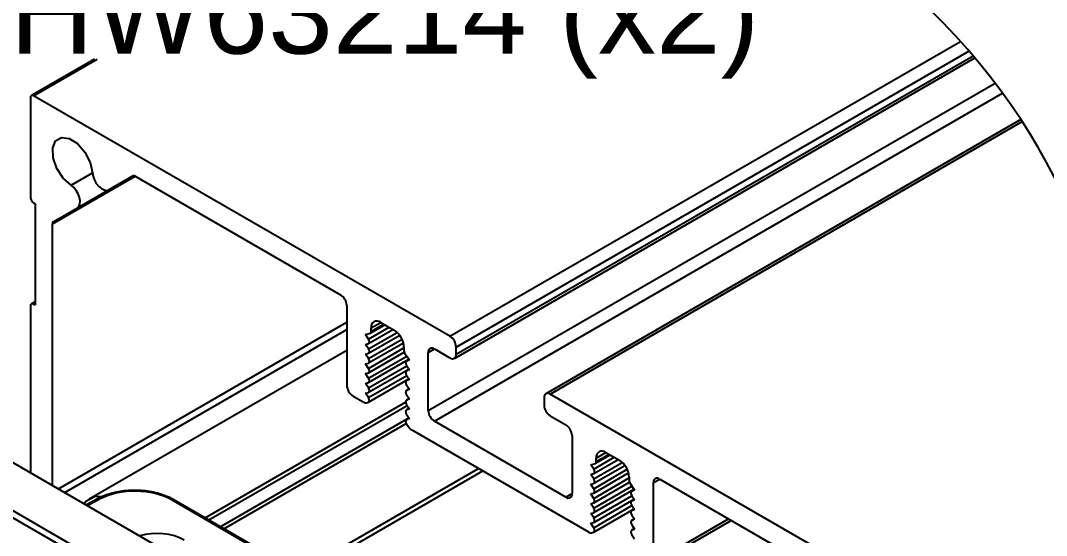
# Model space of a CAD drawing. Extents: x 0 to 11.8, y -8.7 to 0.
# Drawn here: x 1.847 to 4.164, y -2.94 to -1.778 of the extents above; entities that cross this region are included whole.
import ezdxf
from ezdxf import colors
from ezdxf.entities.mleader import LeaderData, LeaderLine
from ezdxf.math import Vec2, Vec3

# ---------------------------------------------------------------- set-up
doc = ezdxf.new("R2010")
doc.units = 0
doc.header["$LTSCALE"] = 0.5
doc.header["$MEASUREMENT"] = 0
for name, color, linetype in [('Dimension', 10, 'CONTINUOUS'), ('End Cap', 92, 'CONTINUOUS'), ('FAB DWG', 221, 'CONTINUOUS'), ('Housing', 150, 'CONTINUOUS')]:
    doc.layers.add(name, color=color, linetype=linetype)
doc.styles.get("Standard").update_dxf_attribs({"font": 'arial.ttf'})

msp = doc.modelspace()

# ---------------------------------------------------------------- linework, layer by layer
at = {"layer": 'Dimension', "transparency": 16777216}
msp.add_open_spline([(4.4666, -4.1914), (4.3531, -3.8826), (4.3608, -2.8291), (4.3684, -1.7757), (3.0228, -1.2035)], degree=3, knots=[0.559046, 0.559046, 0.559046, 0.559046, 1, 2, 2, 2, 2], dxfattribs=at)
at = {"layer": 'End Cap', "transparency": 16777216}
for p, q in [((1.1362, -2.3753), (3.2434, -3.5918)), ((1.0454, -2.4315), (3.1493, -3.6461)), ((3.1424, -3.6583), (1.0384, -2.4437)), ((2.0224, -2.8572), (1.9958, -2.8715)), ((2.0273, -2.8578), (1.9987, -2.8732)), ((2.8843, -3.2619), (2.1885, -2.8602)), ((2.8892, -3.2615), (2.1934, -2.8598))]:
    msp.add_line(p, q, dxfattribs=at)
for centre, radius, start, end in [((2.0244, -2.8617), 0.00494, 53.6019, 112.9652), ((2.1913, -2.8643), 0.00495, 65.3602, 124.6041)]:
    msp.add_arc(centre, radius, start, end, dxfattribs=at)
for centre, major_axis, end_param in [((2.1072, -2.9055), (0.115, -0.0017), 2.347167), ((2.1565, -2.9842), (0.085, -0.0013), 2.067925)]:
    msp.add_ellipse(centre, major_axis=major_axis, ratio=0.567125, start_param=0.793824, end_param=end_param, dxfattribs=at)
msp.add_open_spline([(2.1934, -2.8598), (2.1908, -2.8584), (2.1835, -2.8543), (2.1699, -2.8488), (2.1525, -2.8436), (2.1339, -2.8402), (2.1148, -2.8384), (2.0955, -2.8384), (2.0765, -2.8401), (2.0581, -2.8436), (2.0412, -2.8486), (2.0296, -2.8535), (2.0237, -2.8565), (2.0224, -2.8572)], degree=3, knots=[0, 0, 0, 0, 0.054601, 0.157546, 0.260293, 0.362807, 0.465157, 0.567453, 0.66981, 0.772324, 0.875129, 0.97292, 1, 1, 1, 1], dxfattribs=at)
at = {"layer": 'Housing', "transparency": 16777216}
for p, q in [((2.8169, -2.4905), (3.97, -1.8248)), ((2.831, -2.515), (3.9891, -1.8465)), ((2.0142, -1.8649), (1.8717, -1.9472)), ((1.8767, -1.9477), (2.02, -1.8649)), ((2.8269, -2.5405), (4.0023, -1.8619)), ((2.831, -2.5313), (3.9984, -1.8574)), ((2.7678, -2.6581), (4.0481, -1.919)), ((2.782, -2.6826), (4.0652, -1.9419)), ((1.8696, -1.9518), (1.8696, -2.1771)), ((2.8169, -2.4905), (1.8767, -1.9477)), ((4.1063, -2.0011), (3.0336, -2.6204)), ((3.0436, -2.6214), (4.1095, -2.006)), ((1.919, -2.2368), (2.1058, -2.129)), ((1.9211, -2.2322), (2.1012, -2.1283)), ((1.9611, -2.1498), (2.0095, -2.1219)), ((1.9751, -2.2011), (2.1011, -2.1283)), ((2.0468, -2.1596), (2.101, -2.1284)), ((2.0468, -2.1596), (2.1008, -2.1285)), ((2.1058, -2.129), (2.5698, -2.3969)), ((1.8767, -2.1894), (1.8802, -2.1914)), ((1.8802, -2.1914), (1.8802, -2.4201)), ((1.9211, -2.2322), (1.9751, -2.2011)), ((1.919, -2.8272), (1.919, -2.2368)), ((1.8696, -2.4221), (1.8696, -2.7987)), ((1.8802, -2.4126), (1.8717, -2.4175)), ((1.8767, -2.418), (1.8802, -2.416)), ((1.8802, -2.4201), (1.8767, -2.418)), ((2.584, -2.4214), (2.584, -2.601)), ((1.9327, -2.8351), (2.584, -2.4591)), ((1.9468, -2.8433), (2.584, -2.4755)), ((2.633, -2.497), (2.6796, -2.4701)), ((2.6333, -2.5068), (2.6882, -2.4751)), ((2.6371, -2.4837), (2.6701, -2.4646)), ((2.6387, -2.4718), (2.6607, -2.4592)), ((2.6387, -2.48), (2.6677, -2.4632)), ((2.6387, -2.48), (2.6387, -2.4718)), ((2.6607, -2.4592), (2.6912, -2.4768)), ((2.6264, -2.4869), (2.6365, -2.4839)), ((2.633, -2.497), (2.6264, -2.4869)), ((2.633, -2.519), (2.6977, -2.4817)), ((2.633, -2.5411), (2.7088, -2.4973)), ((2.6333, -2.5288), (2.7035, -2.4883)), ((2.584, -2.5224), (2.0021, -2.8583)), ((2.6264, -2.5089), (2.6327, -2.5071)), ((2.633, -2.519), (2.6264, -2.5089)), ((2.633, -2.5631), (2.7131, -2.5168)), ((2.6333, -2.5509), (2.7118, -2.5056)), ((2.7131, -2.5147), (2.7131, -2.5229)), ((2.7678, -2.5275), (2.782, -2.5193)), ((2.782, -2.5193), (2.8169, -2.5395)), ((2.831, -2.5313), (2.831, -2.515)), ((2.6264, -2.5309), (2.6327, -2.5291)), ((2.633, -2.5411), (2.6264, -2.5309)), ((2.633, -2.5852), (2.7194, -2.5353)), ((2.6333, -2.5729), (2.7138, -2.5265)), ((2.6333, -2.595), (2.7243, -2.5424)), ((2.7153, -2.5294), (2.7254, -2.544)), ((2.7248, -2.5431), (2.7185, -2.5467)), ((2.7189, -2.5466), (2.7248, -2.5431)), ((2.7254, -2.544), (2.7189, -2.5466)), ((2.7678, -2.6581), (2.7678, -2.5275)), ((2.6264, -2.553), (2.6327, -2.5511)), ((2.633, -2.5631), (2.6264, -2.553)), ((2.633, -2.6072), (2.7194, -2.5573)), ((2.6333, -2.617), (2.7243, -2.5645)), ((2.7248, -2.5652), (2.7185, -2.5688)), ((2.7189, -2.5686), (2.7248, -2.5652)), ((2.7254, -2.566), (2.7189, -2.5686)), ((2.7191, -2.5569), (2.7254, -2.566)), ((2.6264, -2.575), (2.6327, -2.5732)), ((2.633, -2.5852), (2.6264, -2.575)), ((2.6264, -2.5971), (2.6327, -2.5952)), ((2.633, -2.6292), (2.7194, -2.5794)), ((2.6333, -2.6391), (2.7243, -2.5865)), ((2.7248, -2.5872), (2.7185, -2.5908)), ((2.7189, -2.5907), (2.7248, -2.5872)), ((2.7254, -2.5881), (2.7189, -2.5907)), ((2.7191, -2.579), (2.7254, -2.5881)), ((2.633, -2.6072), (2.6264, -2.5971)), ((2.6264, -2.6191), (2.6327, -2.6173)), ((2.7248, -2.6093), (2.7185, -2.6129)), ((2.7189, -2.6127), (2.7248, -2.6093)), ((2.7254, -2.6101), (2.7189, -2.6127)), ((2.7191, -2.601), (2.7254, -2.6101)), ((2.2641, -2.9006), (2.7169, -2.6392)), ((2.5981, -2.6255), (2.6213, -2.6388)), ((2.633, -2.6292), (2.6264, -2.6191)), ((2.6304, -2.6403), (2.633, -2.6393)), ((2.7248, -2.6313), (2.7185, -2.6349)), ((2.7189, -2.6348), (2.7248, -2.6313)), ((2.7254, -2.6322), (2.7189, -2.6348)), ((2.7191, -2.6231), (2.7254, -2.6322)), ((3.0295, -2.6295), (3.0295, -2.6459)), ((3.9838, -3.1641), (3.0436, -2.6214)), ((2.2723, -2.9053), (2.7202, -2.6467)), ((2.7248, -2.6533), (2.7185, -2.657)), ((2.7189, -2.6568), (2.7248, -2.6534)), ((2.7254, -2.6542), (2.7189, -2.6568)), ((2.7191, -2.6451), (2.7254, -2.6542)), ((2.7245, -2.675), (2.299, -2.9207)), ((2.3064, -2.925), (2.718, -2.6873)), ((2.7248, -2.6754), (2.7185, -2.679)), ((2.7189, -2.6788), (2.7248, -2.6754)), ((2.7254, -2.6763), (2.7189, -2.6788)), ((2.7191, -2.6672), (2.7254, -2.6763)), ((3.0785, -2.8538), (2.782, -2.6826)), ((3.0436, -2.6704), (3.0785, -2.6905)), ((2.7189, -2.6889), (2.7215, -2.6929)), ((2.7306, -2.7019), (3.1299, -2.9325)), ((3.0927, -2.715), (3.0927, -2.8457)), ((3.1474, -2.7655), (3.1693, -2.7528)), ((3.1474, -2.7736), (3.1764, -2.7569)), ((3.1693, -2.7528), (3.1998, -2.7704)), ((3.1351, -2.7805), (3.1452, -2.7776)), ((3.1416, -2.7906), (3.1351, -2.7805)), ((3.1416, -2.7906), (3.1882, -2.7637)), ((3.1416, -2.8127), (3.2063, -2.7753)), ((3.142, -2.8005), (3.1969, -2.7687)), ((3.1457, -2.7773), (3.1788, -2.7583)), ((3.1474, -2.7736), (3.1474, -2.7655)), ((2.4761, -3.023), (2.8814, -2.789)), ((2.4858, -3.0286), (2.8911, -2.7946)), ((3.1351, -2.8026), (3.1414, -2.8007)), ((3.1416, -2.8127), (3.1351, -2.8026)), ((3.1416, -2.8347), (3.2175, -2.7909)), ((3.142, -2.8225), (3.2122, -2.782)), ((3.142, -2.8445), (3.2205, -2.7992)), ((3.1351, -2.8246), (3.1414, -2.8228)), ((3.1416, -2.8347), (3.1351, -2.8246)), ((3.1416, -2.8568), (3.2218, -2.8105)), ((3.142, -2.8666), (3.2225, -2.8201)), ((3.2218, -2.8084), (3.2218, -2.8166)), ((3.224, -2.8231), (3.2341, -2.8377)), ((3.2765, -2.8211), (3.2907, -2.813)), ((3.2765, -3.0008), (3.2765, -2.8211)), ((3.2907, -2.813), (3.7547, -3.0809)), ((3.0785, -2.8538), (3.0927, -2.8457)), ((3.1351, -2.8466), (3.1414, -2.8448)), ((3.1416, -2.8568), (3.1351, -2.8466)), ((3.1416, -2.8788), (3.228, -2.8289)), ((3.142, -2.8886), (3.233, -2.8361)), ((3.2335, -2.8368), (3.2272, -2.8404)), ((3.2275, -2.8402), (3.2335, -2.8368)), ((3.2341, -2.8377), (3.2275, -2.8402)), ((3.1351, -2.8687), (3.1414, -2.8668)), ((3.1416, -2.8788), (3.1351, -2.8687)), ((3.1416, -2.9009), (3.228, -2.851)), ((3.1416, -2.9229), (3.228, -2.873)), ((3.142, -2.9107), (3.233, -2.8581)), ((3.2335, -2.8588), (3.2272, -2.8624)), ((3.2275, -2.8623), (3.2335, -2.8588)), ((3.2341, -2.8597), (3.2275, -2.8623)), ((3.2278, -2.8506), (3.2341, -2.8597)), ((3.2278, -2.8726), (3.2341, -2.8817)), ((3.1351, -2.8907), (3.1414, -2.8889)), ((3.1416, -2.9009), (3.1351, -2.8907)), ((3.142, -2.9327), (3.233, -2.8802)), ((3.2335, -2.8809), (3.2272, -2.8845)), ((3.2275, -2.8843), (3.2335, -2.8809)), ((3.2341, -2.8817), (3.2275, -2.8843)), ((3.2278, -2.8947), (3.2341, -2.9038)), ((3.1351, -2.9128), (3.1414, -2.9109)), ((3.1416, -2.9229), (3.1351, -2.9128)), ((3.2335, -2.9029), (3.2272, -2.9065)), ((3.2275, -2.9064), (3.2335, -2.9029)), ((3.2341, -2.9038), (3.2275, -2.9064)), ((3.2278, -2.9167), (3.2341, -2.9258)), ((3.2724, -3.0099), (3.4521, -2.9062)), ((3.2765, -3.0008), (3.4462, -2.9028)), ((3.139, -2.9339), (3.1416, -2.9329)), ((3.2335, -2.9249), (3.2272, -2.9286)), ((3.2275, -2.9284), (3.2335, -2.925)), ((3.2341, -2.9258), (3.2275, -2.9284)), ((3.2278, -2.9388), (3.2341, -2.9479))]:
    msp.add_line(p, q, dxfattribs=at)
at = {"layer": 'Housing', "transparency": 16777216, "flags": 128}
for points in [[(1.9611, -2.1498), (1.9432, -2.1336), (1.9288, -2.1115), (1.9205, -2.0874), (1.9197, -2.0653), (1.9264, -2.0491), (1.9396, -2.0415), (1.957, -2.0438), (1.9757, -2.0555), (1.9924, -2.0748), (2.0043, -2.0982), (2.0095, -2.1219)], [(2.0095, -2.1219), (2.0108, -2.1297), (2.0138, -2.1378), (2.0182, -2.1454), (2.0237, -2.1521), (2.0298, -2.1571), (2.036, -2.1602), (2.0418, -2.1611), (2.0468, -2.1596)], [(1.9751, -2.2011), (1.9788, -2.1974), (1.981, -2.1919), (1.9815, -2.185), (1.9801, -2.1772), (1.9771, -2.1692), (1.9727, -2.1615), (1.9672, -2.1549), (1.9611, -2.1498)], [(2.6327, -2.5071), (2.6336, -2.5066), (2.6343, -2.5058), (2.6348, -2.5047), (2.635, -2.5033), (2.6349, -2.5018), (2.6345, -2.5002), (2.6338, -2.4985), (2.633, -2.497)], [(2.6327, -2.5291), (2.6336, -2.5286), (2.6343, -2.5278), (2.6348, -2.5267), (2.635, -2.5254), (2.6349, -2.5238), (2.6345, -2.5222), (2.6338, -2.5206), (2.633, -2.519)], [(2.6327, -2.5511), (2.6336, -2.5507), (2.6343, -2.5499), (2.6348, -2.5487), (2.635, -2.5474), (2.6349, -2.5459), (2.6345, -2.5443), (2.6338, -2.5426), (2.633, -2.5411)], [(2.7189, -2.5466), (2.718, -2.5471), (2.7173, -2.548), (2.717, -2.5492), (2.7169, -2.5506), (2.717, -2.5521), (2.7175, -2.5538), (2.7182, -2.5554), (2.7191, -2.5569)], [(2.6327, -2.5732), (2.6336, -2.5727), (2.6343, -2.5719), (2.6348, -2.5708), (2.635, -2.5694), (2.6349, -2.5679), (2.6345, -2.5663), (2.6338, -2.5647), (2.633, -2.5631)], [(2.7189, -2.5686), (2.718, -2.5692), (2.7173, -2.5701), (2.717, -2.5712), (2.7169, -2.5726), (2.717, -2.5742), (2.7175, -2.5758), (2.7182, -2.5774), (2.7191, -2.579)], [(2.6327, -2.5952), (2.6336, -2.5948), (2.6343, -2.594), (2.6348, -2.5928), (2.635, -2.5915), (2.6349, -2.59), (2.6345, -2.5884), (2.6338, -2.5867), (2.633, -2.5852)], [(2.7189, -2.5907), (2.718, -2.5912), (2.7173, -2.5921), (2.717, -2.5933), (2.7169, -2.5947), (2.717, -2.5962), (2.7175, -2.5978), (2.7182, -2.5995), (2.7191, -2.601)], [(2.6327, -2.6173), (2.6336, -2.6168), (2.6343, -2.616), (2.6348, -2.6149), (2.635, -2.6135), (2.6349, -2.612), (2.6345, -2.6104), (2.6338, -2.6088), (2.633, -2.6072)], [(2.7189, -2.6127), (2.718, -2.6133), (2.7173, -2.6141), (2.717, -2.6153), (2.7169, -2.6167), (2.717, -2.6183), (2.7175, -2.6199), (2.7182, -2.6215), (2.7191, -2.6231)], [(2.633, -2.6393), (2.6338, -2.6387), (2.6344, -2.6379), (2.6348, -2.6368), (2.635, -2.6354), (2.6348, -2.6339), (2.6344, -2.6323), (2.6338, -2.6308), (2.633, -2.6292)], [(2.7189, -2.6348), (2.718, -2.6353), (2.7173, -2.6362), (2.717, -2.6374), (2.7169, -2.6388), (2.717, -2.6403), (2.7175, -2.6419), (2.7182, -2.6436), (2.7191, -2.6451)], [(2.7189, -2.6568), (2.718, -2.6574), (2.7173, -2.6582), (2.717, -2.6594), (2.7169, -2.6608), (2.717, -2.6624), (2.7175, -2.664), (2.7182, -2.6656), (2.7191, -2.6672)], [(2.7189, -2.6788), (2.718, -2.6794), (2.7174, -2.6802), (2.717, -2.6813), (2.7168, -2.6827), (2.717, -2.6842), (2.7174, -2.6857), (2.718, -2.6873), (2.7189, -2.6889)], [(3.1414, -2.8007), (3.1423, -2.8002), (3.143, -2.7994), (3.1435, -2.7983), (3.1436, -2.797), (3.1435, -2.7954), (3.1432, -2.7938), (3.1425, -2.7922), (3.1416, -2.7906)], [(3.1414, -2.8228), (3.1423, -2.8223), (3.143, -2.8215), (3.1435, -2.8204), (3.1436, -2.819), (3.1435, -2.8175), (3.1432, -2.8159), (3.1425, -2.8142), (3.1416, -2.8127)], [(3.1414, -2.8448), (3.1423, -2.8443), (3.143, -2.8435), (3.1435, -2.8424), (3.1436, -2.8411), (3.1435, -2.8395), (3.1432, -2.8379), (3.1425, -2.8363), (3.1416, -2.8347)], [(3.2275, -2.8402), (3.2267, -2.8408), (3.226, -2.8417), (3.2256, -2.8428), (3.2255, -2.8442), (3.2257, -2.8458), (3.2262, -2.8474), (3.2269, -2.849), (3.2278, -2.8506)], [(2.032, -2.8526), (2.0139, -2.8534), (1.9947, -2.8636), (1.9909, -2.8687)], [(3.1414, -2.8668), (3.1423, -2.8664), (3.143, -2.8656), (3.1435, -2.8644), (3.1436, -2.8631), (3.1435, -2.8616), (3.1432, -2.86), (3.1425, -2.8583), (3.1416, -2.8568)], [(3.2275, -2.8623), (3.2267, -2.8628), (3.226, -2.8637), (3.2256, -2.8649), (3.2255, -2.8663), (3.2257, -2.8678), (3.2262, -2.8695), (3.2269, -2.8711), (3.2278, -2.8726)], [(3.1414, -2.8889), (3.1423, -2.8884), (3.143, -2.8876), (3.1435, -2.8865), (3.1436, -2.8851), (3.1435, -2.8836), (3.1432, -2.882), (3.1425, -2.8804), (3.1416, -2.8788)], [(3.2275, -2.8843), (3.2267, -2.8849), (3.226, -2.8858), (3.2256, -2.8869), (3.2255, -2.8883), (3.2257, -2.8899), (3.2262, -2.8915), (3.2269, -2.8931), (3.2278, -2.8947)], [(3.1414, -2.9109), (3.1423, -2.9105), (3.143, -2.9097), (3.1435, -2.9085), (3.1436, -2.9072), (3.1435, -2.9057), (3.1432, -2.9041), (3.1425, -2.9024), (3.1416, -2.9009)], [(3.2275, -2.9064), (3.2267, -2.9069), (3.226, -2.9078), (3.2256, -2.909), (3.2255, -2.9104), (3.2257, -2.9119), (3.2262, -2.9135), (3.2269, -2.9152), (3.2278, -2.9167)], [(3.1416, -2.9329), (3.1425, -2.9324), (3.1431, -2.9315), (3.1435, -2.9304), (3.1437, -2.9291), (3.1435, -2.9276), (3.1431, -2.926), (3.1425, -2.9244), (3.1416, -2.9229)], [(3.2275, -2.9284), (3.2267, -2.929), (3.226, -2.9298), (3.2256, -2.931), (3.2255, -2.9324), (3.2257, -2.934), (3.2262, -2.9356), (3.2269, -2.9372), (3.2278, -2.9388)]]:
    msp.add_lwpolyline(points, dxfattribs=at)
at = {"layer": 'Housing', "transparency": 16777216}
for centre, radius, start, end in [((1.8739, -1.9511), 0.00437, 50.7967, 189.214), ((2.1029, -2.1331), 0.00503, 54.3818, 114.3139), ((1.8849, -2.1764), 0.0154, 182.6055, 237.3945), ((1.924, -2.2363), 0.00503, 125.698, 185.6204), ((2.5533, -2.4228), 0.0307, 2.6055, 57.3945), ((1.8739, -2.4214), 0.00437, 50.7967, 189.214), ((2.6521, -2.4696), 0.0135, 50.7966, 189.2134), ((2.6655, -2.5169), 0.0476, 2.6054, 57.3945), ((2.6351, -2.4805), 0.00371, 292.5511, 7.6412), ((2.8003, -2.5164), 0.0307, 2.6055, 57.3945), ((2.7251, -2.5224), 0.012, 182.3554, 215.7765), ((2.7765, -2.5261), 0.00873, 50.7967, 189.214), ((2.8224, -2.5327), 0.00873, 230.7967, 9.214), ((2.6147, -2.5996), 0.0307, 182.6055, 237.3945), ((2.6273, -2.63), 0.0107, 235.5961, 286.5613), ((3.0381, -2.6281), 0.00873, 50.7967, 189.214), ((2.7985, -2.6567), 0.0307, 182.6055, 237.3945), ((3.0602, -2.6445), 0.0307, 182.6055, 237.3945), ((2.7453, -2.6781), 0.028, 211.8165, 238.3212), ((3.062, -2.7164), 0.0307, 2.6055, 57.3945), ((3.1608, -2.7633), 0.0135, 50.7967, 189.2139), ((3.1437, -2.7741), 0.00371, 292.5512, 7.6416), ((3.1742, -2.8106), 0.0476, 2.6055, 57.3945), ((3.2337, -2.8161), 0.012, 182.3555, 215.7765), ((3.2851, -2.8197), 0.00873, 50.7967, 189.214), ((3.084, -2.8471), 0.00873, 230.7967, 9.214), ((3.136, -2.9237), 0.0107, 235.5958, 286.5632)]:
    msp.add_arc(centre, radius, start, end, dxfattribs=at)

# ---------------------------------------------------------------- leaders
at = {"layer": 'FAB DWG', "transparency": 16777216}
ml = msp.add_multileader_mtext('Standard', dxfattribs=at)
ml.set_content('CV00267\\PHW63214 (x2)', color=256)
ml.set_leader_properties()
ml.build(insert=Vec2(0, 0))
ml.multileader.update_dxf_attribs({"dogleg_length": 0.0922, "arrow_head_size": 0.15})
ctx = ml.context
ctx.base_point, ctx.char_height, ctx.arrow_head_size, ctx.landing_gap_size, ctx.plane_origin = Vec3(1.7329, -1.4727), 0.188, 0.15, 0.09, Vec3(8.9962, -3.4705)
notes = []
notes.append((ctx, [(1, (1, 1, 0), (1.3678, -1.4727), (1, 0), 0.3651, [(0, [(1.2161, -3.8484)], 0, [])])]))
ctx.mtext.insert, ctx.mtext.width, ctx.mtext.defined_height, ctx.mtext.flow_direction = Vec3(1.8229, -1.3511), 2.305108, 0.5139, 5
for ctx, leaders in notes:
    for number, flags, end, landing, length, lines in leaders:
        leader = LeaderData()
        leader.index, (leader.has_last_leader_line, leader.has_dogleg_vector, leader.attachment_direction) = number, flags
        leader.last_leader_point, leader.dogleg_vector, leader.dogleg_length = Vec3(end), Vec3(landing), length
        for number, points, colour, breaks in lines:
            line = LeaderLine()
            line.index, line.vertices, line.color, line.breaks = number, Vec3.list(points), colors.encode_raw_color(colour), breaks
            leader.lines.append(line)
        ctx.leaders.append(leader)

doc.saveas('drawing.dxf')
